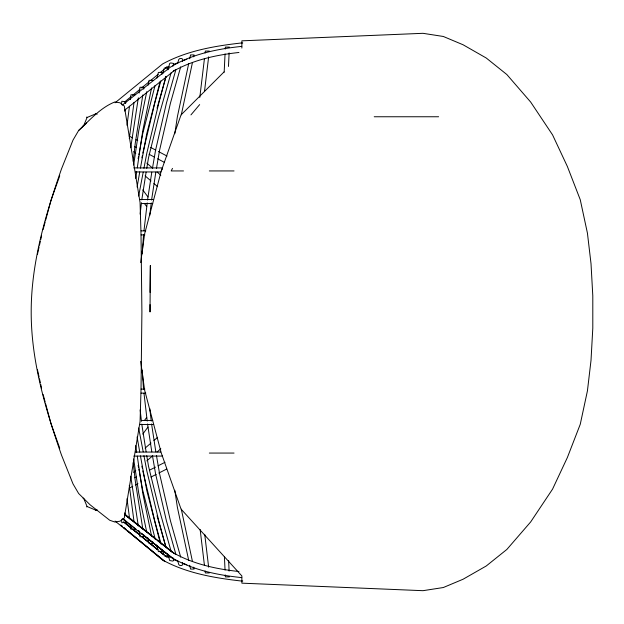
<?xml version="1.0" encoding="UTF-8"?>
<svg xmlns="http://www.w3.org/2000/svg" width="624" height="624" viewBox="0 0 624 624"><rect width="100%" height="100%" fill="white"/><g stroke="black" fill="none" stroke-linecap="round" stroke-linejoin="round"><path stroke-width="0.94" d="M241.862 48.064L241.878 40.833L422.971 33.314L443.329 36.473L463.086 44.772L486.244 58.016L506.86 74.552L530.665 102.055L552.568 134.885L567.372 166.483L580.25 199.696L587.434 233.165L591.014 263.663L592.8 295.823L592.8 328.177L591.014 360.337L587.434 390.835L580.25 424.304L567.372 457.517L552.568 489.115L530.665 521.945L506.86 549.448L486.244 565.984L463.086 579.228L443.329 587.527L422.971 590.686L241.878 583.167L241.862 575.936L181.046 509.098L161.288 453.063L144.612 390.101L140.681 361.382M150.072 292.399L150.353 265.489L150.017 312L150.017 304.598M224.172 72.251L225.046 53.867M225.28 49.031L225.373 47.096L229.398 47.096M228.478 66.448L229.117 52.9M142.241 253.913L143.543 234.554M121.524 104.13L121.82 101.252L125.822 101.704L125.619 103.6M124.831 111.173L125.034 109.278M130.72 147.763L138.341 97.835M133.201 161.288L135.299 142.935L142.818 94.957M137.101 187.06L139.745 171.912M140.127 214.126L141.453 202.699M141.788 199.844L146.11 172.169M143.988 230.724L147.217 202.909M147.545 200.039L151.796 172.193M149.799 215.381L151.242 202.909M151.577 200.039L155.821 172.193M199.797 97.438L204.422 58.789M205.117 52.985L205.351 51.059L209.336 51.059M204.477 91.634L208.642 56.854M127 125.299L129.488 106.22M130.354 99.544L130.978 94.778L135.002 94.778M129.293 138.645L134.012 102.406M140.681 262.618L144.612 233.899L161.288 170.937L181.046 114.902L224.032 71.939M133.661 165.009L138.778 130.541L146.749 91.72M135.704 178.409L136.695 171.709M137.264 167.879L142.802 130.541L151.554 87.929M174.798 133.762L177.372 116.758L188.721 63.492M139.09 93.038L139.994 87.274L144.019 87.274L143.715 89.193M146.749 168.347L148.496 157.849L158.441 117.53L171.077 72.782M152.451 168.355L155.587 150.103L166.413 103.186L175.89 69.646M156.476 168.355L159.611 150.103L170.438 103.186L180.703 66.846M138.146 158.644L138.489 156.749M138.84 154.853L139.183 152.958M139.534 151.063L142.654 134.004L155.064 85.457M140.439 168.121L146.679 134.004L160.048 81.728M141.913 157.825L142.28 155.914M138.653 196.053L143.208 172.162M143.933 168.34L146.851 153.044L158.839 102.898L166.085 76.292M148.114 85.09L149.081 80.356L153.114 80.356M189.735 58.742L190.546 54.935L194.072 54.935L193.666 56.839M181.295 114.855L192.449 62.54M37.432 254.374L39.078 247.01M39.491 245.17L40.31 241.488M40.724 239.655L41.551 235.973M142.826 153.044L154.807 102.898L160.805 80.878M156.975 77.992L158.41 72.392L162.435 72.392L161.959 74.256M43.126 229.484L45.146 221.996M45.653 220.124L50.942 200.476L59.732 175.812M162.802 73.538L164.307 68.039L168.332 68.039L167.833 69.872M157.045 108.209L166 76.51M168.106 69.053L169.689 63.461L170.695 62.93L173.714 63.461L172.926 66.261M177.731 63.125L178.784 59.397L179.79 58.555L181.802 58.555L182.809 59.397L182.286 61.261M97.18 114.153L95.425 113.428L95.425 114.005L87.087 117.46L83.632 125.798L83.062 125.798M161.288 170.937L162.599 168.386M172.489 168.386L171.179 170.937L183.511 170.937M78.647 130.486L73.008 140.111L61.495 168.925C45.474 215.007 31.114 262.759 31.2 312C31.114 361.241 45.474 408.993 61.495 455.075L73.008 483.889L78.647 493.514L90.082 504.785L109.73 520.26L114.777 522.015L120.065 521.188L124.293 517.982L140.072 421.457L141.008 390.101L141.905 312L141.008 233.899L140.072 202.543L124.293 106.018L120.065 102.812L114.777 101.985C100.472 107.671 89.786 120.12 78.647 130.486L86.525 123.076L82.196 127.117M144.362 420.599L146.679 417.464M142.756 434.109L147.966 427.058M190.936 114.902L199.664 104.59M86.681 506.945L87.087 506.54L95.425 509.995L95.425 510.572L97.18 509.847M145.096 448.141L150.992 443.048M153.941 440.497L157.63 437.315M133.559 472.321L135.775 470.41M146.827 460.863L152.724 455.77M157.147 451.948L160.836 448.765M124.301 102.219L131.063 96.642M132.569 95.402L140.08 89.201M141.586 87.961L149.105 81.76M150.602 80.519L158.122 74.318M160.376 72.454L164.135 69.358M165.633 68.117L167.138 66.877L165.602 67.837M115.066 102.796L162.529 63.999C186.498 50.856 213.954 46.106 240.833 43.033L242.775 42.986M124.706 110.152L174.743 70.216L173.207 71.175M122.234 105.152L170.134 67.337C191.63 54.124 216.965 48.992 241.753 46.379M173.3 71.198C193.339 59.888 216.278 54.928 238.961 52.478M134.628 477.781L136.367 476.9M149.386 470.254L155.462 467.15M158.067 465.824L165.009 462.283M129.277 488.14L132.748 486.361M135.353 485.035L137.959 483.709M150.977 477.064L156.187 474.404M158.792 473.078L166.608 469.092M165.688 67.938L169.12 66.425M173.41 64.537L177.84 62.728M182.372 60.957L186.896 59.194M374.213 116.758L438.625 116.758M133.739 167.918L162.622 167.918M209.329 170.937L234.047 170.937M135.502 171.943L160.672 171.943M139.581 199.524L153.644 199.524M141.476 203.549L152.74 203.549M141.079 230.88L145.805 230.88M141.079 234.905L144.877 234.905M141.079 389.095L144.877 389.095M141.079 393.12L145.805 393.12M141.476 420.451L152.74 420.451M139.581 424.476L153.644 424.476M135.502 452.057L160.672 452.057M209.329 453.063L234.047 453.063M133.739 456.082L162.622 456.082M83.062 498.202L83.632 498.202L87.087 506.54M135.002 529.222L130.978 529.222L130.354 524.456M209.336 572.941L205.351 572.941L205.117 571.015M229.398 576.904L225.373 576.904L225.28 574.969M242.775 581.014L240.833 580.967C213.954 577.894 186.498 573.144 162.529 560.001L127.514 530.852M238.961 571.522C216.278 569.072 193.339 564.112 173.3 552.802M241.753 577.621C216.965 575.008 191.63 569.876 170.134 556.663L144.323 535.876M177.84 561.272L173.41 559.463M182.372 563.043L186.896 564.806M165.688 556.062L169.12 557.575M129.152 136.063L132.592 137.881M136.04 139.698L137.756 140.611M150.665 147.428L155.828 150.15M158.41 151.515L167.021 156.062M134.433 146.531L136.149 147.443M149.058 154.261L154.222 156.991M157.661 158.808L164.549 162.443M173.207 552.825L174.743 553.784L124.862 514.769M165.602 556.163L167.138 557.123L165.633 555.906M122.242 518.723L172.442 558.098L141.305 533.192M124.613 514.691L138.278 525.455M139.792 526.648L155.735 539.198M157.256 540.392L172.442 552.349L124.691 513.973M123.841 519.223L125.362 520.439M138.271 530.767L139.792 531.983M126.11 521.204L135.977 529.152M138.255 530.985L139.768 532.21M141.289 533.426L142.81 534.651M123.482 521.765L131.009 527.865M132.514 529.082L140.041 535.181M141.547 536.398L158.106 549.814M159.611 551.031L164.128 554.689M115.081 521.063L164.83 561.444L127.553 530.634M124.215 522.553L130.985 528.076M132.491 529.3L136.999 532.982M142.264 537.28L148.286 542.186M150.54 544.027L157.31 549.549M160.321 552.006L163.324 554.463L160.368 551.975M120.845 525.088L122.335 526.321M123.825 527.553L126.064 529.402M124.683 522.311L131.375 527.873M132.865 529.105L140.299 535.291M141.781 536.523L148.473 542.092M150.704 543.941L157.396 549.51M120.814 525.275L122.304 526.516M123.794 527.756L126.025 529.612M133.559 151.679L135.775 153.59M146.827 163.137L152.724 168.23M157.147 172.052L160.836 175.235M145.096 175.859L150.992 180.952M153.941 183.503L157.63 186.685M86.681 117.055L87.087 117.46M142.756 189.891L147.966 196.942M144.362 203.401L146.679 206.536M59.732 448.188L50.942 423.524L45.653 403.876M180.703 557.154L170.438 520.814L159.611 473.897L156.476 455.645M182.286 562.739L182.809 564.603L181.802 565.445L179.79 565.445L178.784 564.603L177.731 560.875M175.89 554.354L166.413 520.814L155.587 473.897L152.451 455.645M171.077 551.218L158.441 506.47L148.496 466.151L146.749 455.653M172.926 557.739L173.714 560.539L172.708 561.07L169.689 560.539L168.106 554.947M157.045 515.791L166 547.49M166.085 547.708L158.839 521.102L146.851 470.956L143.933 455.66M167.833 554.128L168.332 555.961L164.307 555.961L162.802 550.462M161.054 544.034L154.807 521.102L142.826 470.956M43.126 394.516L45.146 402.004M160.29 543.208L146.679 489.996L140.439 455.879M161.959 549.744L162.435 551.608L158.41 551.608L156.733 545.072M155.306 539.471L142.654 489.996L139.534 472.937M37.432 369.626L39.078 376.99M39.491 378.83L40.31 382.512M40.724 384.345L41.551 388.027M181.295 509.145L192.449 561.46M193.666 567.161L194.072 569.065L190.546 569.065L189.735 565.258M188.721 560.508L177.372 507.242L174.798 490.238M151.554 536.071L142.802 493.459L137.264 456.121M152.724 541.749L153.114 543.644L149.081 543.644L147.919 537.966M146.749 532.28L138.778 493.459L133.661 458.991M138.653 427.947L143.208 451.838M141.913 466.175L142.28 468.086M139.745 452.088L137.101 436.94M138.146 465.356L138.489 467.251M138.84 469.147L139.183 471.042M155.821 451.807L151.577 423.961M151.796 451.807L147.545 423.961M146.11 451.831L141.788 424.156M142.818 529.043L135.299 481.065L133.201 462.712M143.715 534.807L144.019 536.726L139.994 536.726L139.09 530.962M138.341 526.165L130.72 476.237M135.704 445.591L136.695 452.291M129.293 485.355L134.012 521.594M127 498.701L129.605 518.731M204.711 534.292L208.642 567.146M200.14 529.464L204.422 565.211M149.799 408.619L151.242 421.091M143.543 389.446L142.241 370.087M143.988 393.276L147.217 421.091M140.127 409.874L141.453 421.301M124.831 512.827L125.034 514.722M125.619 520.4L125.822 522.296L121.82 522.748L121.524 519.87M228.618 560.453L229.117 571.1M224.406 556.585L225.046 570.133"/></g></svg>
